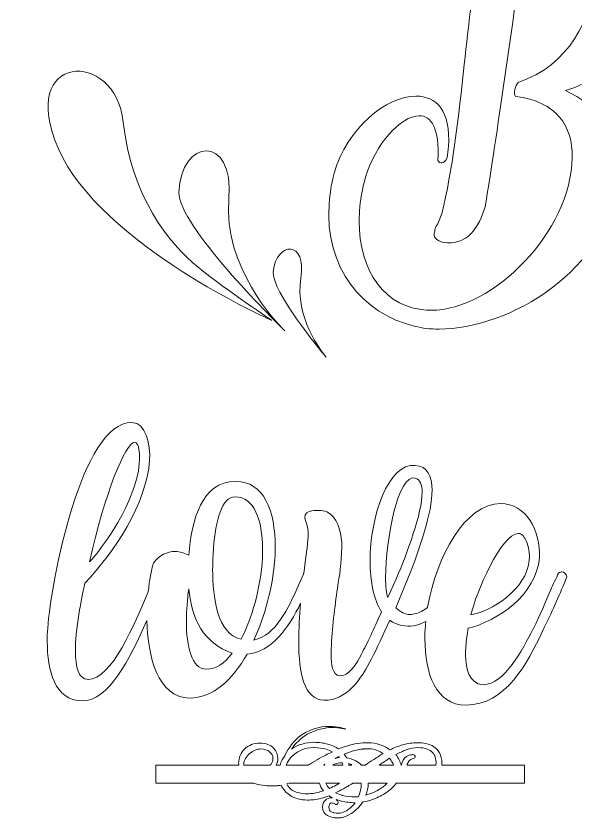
# Model space of a CAD drawing. Header units: inches. Extents: x 0.6 to 14.4, y -18.1 to 0.
# Drawn here: x 0.63 to 4.72, y -17.42 to -11.56 of the extents above; entities that cross this region are included whole.
import ezdxf

# ---------------------------------------------------------------- set-up
doc = ezdxf.new("R2010")
doc.units = ezdxf.units.IN
doc.header["$MEASUREMENT"] = 0
doc.layers.add('Layer 1', color=7, linetype='Continuous')

# ---------------------------------------------------------------- blocks, each defined once
blk = doc.blocks.new('block 9')
at = {"layer": 'Layer 1', "lineweight": 0}
for points, knots in [([(3.7417, -17.033), (3.7417, -17.033), (4.3475, -17.033), (4.3475, -17.033), (4.3475, -17.033), (4.3475, -17.1655), (4.3475, -17.1655), (4.3475, -17.1655), (3.4088, -17.1655), (3.4088, -17.1655), (3.3919, -17.1877), (3.3724, -17.2072), (3.349, -17.2246), (3.319, -17.2462), (3.2875, -17.2637), (3.2554, -17.2767), (3.2304, -17.2876), (3.2041, -17.2959), (3.1751, -17.3017), (3.1739, -17.302), (3.1721, -17.3022), (3.1702, -17.3025), (3.1695, -17.3025), (3.1688, -17.3026), (3.1682, -17.3028), (3.1682, -17.3028), (3.1622, -17.3038), (3.1622, -17.3038), (3.1402, -17.3389), (3.1123, -17.3669), (3.0794, -17.387), (3.0568, -17.4009), (3.0352, -17.4105), (3.0155, -17.4154), (3.0049, -17.4182), (2.9947, -17.4196), (2.9845, -17.4196), (2.9705, -17.4196), (2.9593, -17.4188), (2.9493, -17.4168), (2.9342, -17.4143), (2.9199, -17.4097), (2.9061, -17.4028), (2.8821, -17.3888), (2.8699, -17.3677), (2.8699, -17.3413), (2.8699, -17.3191), (2.8768, -17.3019), (2.8902, -17.2901), (2.9017, -17.2787), (2.9178, -17.2725), (2.9375, -17.2725), (2.9391, -17.2725), (2.9408, -17.2726), (2.9424, -17.2728), (2.9331, -17.2681), (2.9246, -17.2629), (2.9171, -17.2579), (2.8797, -17.2722), (2.8422, -17.2817), (2.8055, -17.2859), (2.7912, -17.2877), (2.7763, -17.2886), (2.7587, -17.2886), (2.7096, -17.2886), (2.6673, -17.2771), (2.6328, -17.2543), (2.6027, -17.2344), (2.5804, -17.2096), (2.5664, -17.1806), (2.5575, -17.1819), (2.5486, -17.1831), (2.5392, -17.1836), (2.5265, -17.1848), (2.514, -17.1854), (2.5015, -17.1854), (2.4478, -17.1854), (2.4036, -17.1788), (2.3675, -17.1655), (2.3675, -17.1655), (1.6509, -17.1655), (1.6509, -17.1655), (1.6509, -17.1655), (1.6509, -17.033), (1.6509, -17.033), (1.6509, -17.033), (2.2566, -17.033), (2.2566, -17.033), (2.2562, -17.0287), (2.2559, -17.0244), (2.2559, -17.0199), (2.2559, -16.9781), (2.2709, -16.9426), (2.3005, -16.9144), (2.3303, -16.8868), (2.3671, -16.8729), (2.4099, -16.8729), (2.456, -16.8729), (2.4891, -16.8846), (2.5112, -16.9089), (2.5316, -16.9314), (2.5424, -16.9579), (2.5424, -16.9856), (2.5424, -17.0019), (2.5381, -17.0178), (2.53, -17.033), (2.53, -17.033), (2.5591, -17.033), (2.5591, -17.033), (2.563, -17.0196), (2.5676, -17.0068), (2.5738, -16.9952), (2.5797, -16.9843), (2.5864, -16.9743), (2.5936, -16.9646), (2.6199, -16.9052), (2.6607, -16.8524), (2.7142, -16.815), (2.8792, -16.6994), (3.0501, -16.7731), (3.0385, -16.77), (2.9315, -16.7423), (2.812, -16.7636), (2.7236, -16.831), (2.6922, -16.8549), (2.6651, -16.8837), (2.6431, -16.9159), (2.6657, -16.8996), (2.6908, -16.8873), (2.7196, -16.8791), (2.7502, -16.8706), (2.7777, -16.8665), (2.8038, -16.8665), (2.8038, -16.8665), (2.8076, -16.8665), (2.8076, -16.8665), (2.8437, -16.8665), (2.8765, -16.8708), (2.9078, -16.8798), (2.9226, -16.8842), (2.9417, -16.8904), (2.9589, -16.8993), (2.9687, -16.9043), (2.9778, -16.9095), (2.9864, -16.9151), (2.9876, -16.9146), (2.9888, -16.9141), (2.99, -16.9137), (2.9956, -16.9115), (3.0013, -16.9093), (3.0073, -16.9073), (3.0345, -16.8971), (3.0606, -16.889), (3.0868, -16.8828), (3.1116, -16.8769), (3.1374, -16.8729), (3.1635, -16.871), (3.1663, -16.8709), (3.1679, -16.8709), (3.1687, -16.8707), (3.1696, -16.8705), (3.1705, -16.8704), (3.1714, -16.8703), (3.182, -16.8697), (3.1932, -16.8697), (3.2041, -16.8697), (3.2328, -16.8697), (3.2616, -16.8747), (3.2897, -16.8845), (3.3159, -16.8928), (3.3405, -16.9052), (3.3629, -16.9213), (3.3955, -16.9055), (3.4264, -16.8936), (3.4571, -16.8849), (3.4903, -16.8748), (3.5275, -16.8697), (3.5674, -16.8697), (3.5861, -16.8697), (3.6057, -16.8717), (3.6257, -16.8757), (3.6478, -16.8801), (3.6664, -16.8875), (3.6825, -16.8982), (3.699, -16.9085), (3.7134, -16.9239), (3.7252, -16.9437), (3.7252, -16.9438), (3.7252, -16.9439), (3.7253, -16.9439), (3.7369, -16.9641), (3.7425, -16.9885), (3.7425, -17.0187), (3.7425, -17.0235), (3.7422, -17.0283), (3.7417, -17.033)], [0, 0, 0, 0, 1, 1, 1, 2, 2, 2, 3, 3, 3, 4, 4, 4, 5, 5, 5, 6, 6, 6, 7, 7, 7, 8, 8, 8, 9, 9, 9, 10, 10, 10, 11, 11, 11, 12, 12, 12, 13, 13, 13, 14, 14, 14, 15, 15, 15, 16, 16, 16, 17, 17, 17, 18, 18, 18, 19, 19, 19, 20, 20, 20, 21, 21, 21, 22, 22, 22, 23, 23, 23, 24, 24, 24, 25, 25, 25, 26, 26, 26, 27, 27, 27, 28, 28, 28, 29, 29, 29, 30, 30, 30, 31, 31, 31, 32, 32, 32, 33, 33, 33, 34, 34, 34, 35, 35, 35, 36, 36, 36, 37, 37, 37, 38, 38, 38, 39, 39, 39, 40, 40, 40, 41, 41, 41, 42, 42, 42, 43, 43, 43, 44, 44, 44, 45, 45, 45, 46, 46, 46, 47, 47, 47, 48, 48, 48, 49, 49, 49, 50, 50, 50, 51, 51, 51, 52, 52, 52, 53, 53, 53, 54, 54, 54, 55, 55, 55, 56, 56, 56, 57, 57, 57, 58, 58, 58, 59, 59, 59, 60, 60, 60, 61, 61, 61, 62, 62, 62, 63, 63, 63, 64, 64, 64, 65, 65, 65, 65]), ([(2.5066, -16.9843), (2.5066, -16.9663), (2.4989, -16.9512), (2.4824, -16.9369), (2.4652, -16.9224), (2.4435, -16.915), (2.4182, -16.915), (2.4069, -16.915), (2.3936, -16.918), (2.3777, -16.9242), (2.3637, -16.9296), (2.3501, -16.9375), (2.3362, -16.9482), (2.3245, -16.9577), (2.3141, -16.9699), (2.3054, -16.9843), (2.2975, -16.9984), (2.2935, -17.0126), (2.2935, -17.027), (2.2935, -17.029), (2.2938, -17.031), (2.2939, -17.033), (2.2939, -17.033), (2.4883, -17.033), (2.4883, -17.033), (2.4902, -17.031), (2.4922, -17.0289), (2.4937, -17.0265), (2.5022, -17.0132), (2.5066, -16.999), (2.5066, -16.9843)], [0, 0, 0, 0, 1, 1, 1, 2, 2, 2, 3, 3, 3, 4, 4, 4, 5, 5, 5, 6, 6, 6, 7, 7, 7, 8, 8, 8, 9, 9, 9, 10, 10, 10, 10]), ([(2.6046, -17.033), (2.6046, -17.033), (2.7641, -17.033), (2.7641, -17.033), (2.7647, -17.0327), (2.7652, -17.0324), (2.7658, -17.0321), (2.7711, -17.0291), (2.776, -17.0262), (2.781, -17.0232), (2.7862, -17.0201), (2.7914, -17.017), (2.7966, -17.0141), (2.8181, -17.0015), (2.8404, -16.9887), (2.8627, -16.976), (2.8916, -16.9602), (2.9174, -16.9471), (2.9415, -16.936), (2.9278, -16.9284), (2.9121, -16.9219), (2.8957, -16.9169), (2.869, -16.9092), (2.8408, -16.9054), (2.8095, -16.9054), (2.8095, -16.9054), (2.8038, -16.9054), (2.8038, -16.9054), (2.7714, -16.9061), (2.7432, -16.9116), (2.7179, -16.9222), (2.6907, -16.9334), (2.6681, -16.948), (2.6486, -16.9669), (2.6298, -16.9851), (2.6155, -17.0059), (2.6062, -17.0287), (2.6056, -17.0302), (2.6052, -17.0316), (2.6046, -17.033)], [0, 0, 0, 0, 1, 1, 1, 2, 2, 2, 3, 3, 3, 4, 4, 4, 5, 5, 5, 6, 6, 6, 7, 7, 7, 8, 8, 8, 9, 9, 9, 10, 10, 10, 11, 11, 11, 12, 12, 12, 13, 13, 13, 13]), ([(3.1841, -17.033), (3.2039, -17.019), (3.2236, -17.0053), (3.2438, -16.9923), (3.2684, -16.9763), (3.2916, -16.9619), (3.3143, -16.9486), (3.3006, -16.9397), (3.2864, -16.9324), (3.2719, -16.9267), (3.2506, -16.9181), (3.2296, -16.9138), (3.2092, -16.9138), (3.1966, -16.9138), (3.1844, -16.9144), (3.1731, -16.915), (3.1716, -16.915), (3.1709, -16.9152), (3.1702, -16.9152), (3.1684, -16.9155), (3.1665, -16.9157), (3.1646, -16.9157), (3.1448, -16.9175), (3.1243, -16.9211), (3.105, -16.9266), (3.0796, -16.9329), (3.0535, -16.9418), (3.0271, -16.953), (3.0348, -16.9626), (3.0406, -16.971), (3.0451, -16.9791), (3.0693, -16.983), (3.0918, -16.9907), (3.1137, -17.0025), (3.1288, -17.0103), (3.1426, -17.0206), (3.155, -17.033), (3.155, -17.033), (3.1841, -17.033), (3.1841, -17.033)], [0, 0, 0, 0, 1, 1, 1, 2, 2, 2, 3, 3, 3, 4, 4, 4, 5, 5, 5, 6, 6, 6, 7, 7, 7, 8, 8, 8, 9, 9, 9, 10, 10, 10, 11, 11, 11, 12, 12, 12, 13, 13, 13, 13]), ([(3.7004, -17.0187), (3.7004, -17.0049), (3.6984, -16.9905), (3.6944, -16.9746), (3.6909, -16.9626), (3.6842, -16.9512), (3.6738, -16.9404), (3.6637, -16.9297), (3.6509, -16.9215), (3.6348, -16.9154), (3.6167, -16.9087), (3.5947, -16.9054), (3.5674, -16.9054), (3.5398, -16.9054), (3.5111, -16.9109), (3.4822, -16.9217), (3.457, -16.931), (3.4311, -16.9427), (3.405, -16.9567), (3.4151, -16.9681), (3.4237, -16.9807), (3.431, -16.9947), (3.4371, -17.007), (3.4414, -17.0198), (3.4439, -17.033), (3.4439, -17.033), (3.4468, -17.033), (3.4468, -17.033), (3.4512, -17.0084), (3.4647, -16.9846), (3.4833, -16.9706), (3.4968, -16.9604), (3.51, -16.9589), (3.5217, -16.9576), (3.5246, -16.9573), (3.5276, -16.9569), (3.5308, -16.9564), (3.5316, -16.9563), (3.5323, -16.9563), (3.5331, -16.9563), (3.5402, -16.9563), (3.5465, -16.9614), (3.5476, -16.9687), (3.5489, -16.9767), (3.5434, -16.9842), (3.5354, -16.9855), (3.522, -16.9876), (3.5107, -16.9941), (3.5009, -17.0054), (3.4942, -17.0128), (3.4901, -17.022), (3.4879, -17.033), (3.4879, -17.033), (3.6981, -17.033), (3.6981, -17.033), (3.6995, -17.028), (3.7004, -17.0231), (3.7004, -17.0187)], [0, 0, 0, 0, 1, 1, 1, 2, 2, 2, 3, 3, 3, 4, 4, 4, 5, 5, 5, 6, 6, 6, 7, 7, 7, 8, 8, 8, 9, 9, 9, 10, 10, 10, 11, 11, 11, 12, 12, 12, 13, 13, 13, 14, 14, 14, 15, 15, 15, 16, 16, 16, 17, 17, 17, 18, 18, 18, 19, 19, 19, 19]), ([(2.9626, -16.9839), (2.9728, -16.9809), (2.9831, -16.9787), (2.9936, -16.9774), (2.9918, -16.9751), (2.99, -16.973), (2.9882, -16.971), (2.9796, -16.9752), (2.9709, -16.9794), (2.9626, -16.9839)], [0, 0, 0, 0, 1, 1, 1, 2, 2, 2, 3, 3, 3, 3]), ([(3.3881, -17.033), (3.3865, -17.0277), (3.3845, -17.0223), (3.3818, -17.017), (3.3818, -17.017), (3.3818, -17.017), (3.3818, -17.017), (3.376, -17.0054), (3.3684, -16.9942), (3.3589, -16.9835), (3.336, -16.9982), (3.3109, -17.0149), (3.2846, -17.033), (3.2846, -17.033), (3.3881, -17.033), (3.3881, -17.033)], [0, 0, 0, 0, 1, 1, 1, 2, 2, 2, 3, 3, 3, 4, 4, 4, 5, 5, 5, 5]), ([(2.8868, -17.0272), (2.8837, -17.0292), (2.8806, -17.0311), (2.8774, -17.033), (2.8774, -17.033), (2.8816, -17.033), (2.8816, -17.033), (2.8834, -17.0312), (2.885, -17.029), (2.8868, -17.0272)], [0, 0, 0, 0, 1, 1, 1, 2, 2, 2, 3, 3, 3, 3]), ([(2.9445, -17.033), (2.9445, -17.033), (3.0177, -17.033), (3.0177, -17.033), (3.0169, -17.0271), (3.0157, -17.0213), (3.0139, -17.0155), (3.0132, -17.0156), (3.0126, -17.0156), (3.0119, -17.0156), (2.9909, -17.0161), (2.9732, -17.0197), (2.9581, -17.0264), (2.9533, -17.0282), (2.9488, -17.0305), (2.9445, -17.033)], [0, 0, 0, 0, 1, 1, 1, 2, 2, 2, 3, 3, 3, 4, 4, 4, 5, 5, 5, 5]), ([(3.0624, -17.033), (3.0624, -17.033), (3.0843, -17.033), (3.0843, -17.033), (3.0764, -17.0283), (3.0686, -17.0242), (3.0605, -17.0215), (3.0613, -17.0253), (3.0619, -17.0292), (3.0624, -17.033)], [0, 0, 0, 0, 1, 1, 1, 2, 2, 2, 3, 3, 3, 3]), ([(2.8761, -17.2211), (2.8613, -17.2045), (2.8515, -17.1859), (2.8465, -17.1655), (2.8465, -17.1655), (2.6245, -17.1655), (2.6245, -17.1655), (2.6188, -17.1673), (2.6131, -17.1692), (2.6074, -17.1709), (2.6186, -17.1921), (2.6345, -17.2083), (2.6558, -17.2203), (2.6818, -17.2353), (2.7137, -17.2426), (2.7535, -17.2426), (2.7737, -17.2426), (2.788, -17.2417), (2.8016, -17.2396), (2.8017, -17.2396), (2.8017, -17.2396), (2.8018, -17.2396), (2.8254, -17.2363), (2.8498, -17.2302), (2.8761, -17.2211)], [0, 0, 0, 0, 1, 1, 1, 2, 2, 2, 3, 3, 3, 4, 4, 4, 5, 5, 5, 6, 6, 6, 7, 7, 7, 8, 8, 8, 8]), ([(2.9433, -17.1931), (2.9433, -17.1931), (2.9455, -17.1919), (2.9455, -17.1919), (2.9602, -17.1844), (2.9772, -17.1754), (2.9941, -17.1655), (2.9941, -17.1655), (2.8939, -17.1655), (2.8939, -17.1655), (2.8993, -17.179), (2.9081, -17.192), (2.9205, -17.2042), (2.9281, -17.2007), (2.9357, -17.1969), (2.9433, -17.1931)], [0, 0, 0, 0, 1, 1, 1, 2, 2, 2, 3, 3, 3, 4, 4, 4, 5, 5, 5, 5]), ([(3.1531, -17.1657), (3.1531, -17.1656), (3.1531, -17.1655), (3.1531, -17.1655), (3.1531, -17.1655), (3.0904, -17.1655), (3.0904, -17.1655), (3.0782, -17.1733), (3.066, -17.1811), (3.0539, -17.1884), (3.0433, -17.1949), (3.0326, -17.2008), (3.022, -17.2068), (3.022, -17.2068), (3.0191, -17.2084), (3.0191, -17.2084), (3.0029, -17.2173), (2.9853, -17.2263), (2.9654, -17.236), (2.9812, -17.2436), (2.997, -17.2494), (3.0137, -17.2538), (3.0137, -17.2538), (3.0137, -17.2539), (3.0137, -17.2539), (3.0146, -17.2541), (3.0155, -17.2544), (3.0164, -17.2548), (3.0446, -17.262), (3.0754, -17.2656), (3.1088, -17.2655), (3.1135, -17.2655), (3.1182, -17.2655), (3.1229, -17.265), (3.1264, -17.2646), (3.1293, -17.2643), (3.1318, -17.2639), (3.1407, -17.245), (3.1469, -17.2252), (3.1501, -17.2047), (3.1522, -17.1937), (3.1531, -17.1817), (3.1531, -17.1657)], [0, 0, 0, 0, 1, 1, 1, 2, 2, 2, 3, 3, 3, 4, 4, 4, 5, 5, 5, 6, 6, 6, 7, 7, 7, 8, 8, 8, 9, 9, 9, 10, 10, 10, 11, 11, 11, 12, 12, 12, 13, 13, 13, 14, 14, 14, 14]), ([(3.3424, -17.1655), (3.3424, -17.1655), (3.2038, -17.1655), (3.2038, -17.1655), (3.203, -17.1965), (3.1976, -17.2259), (3.1874, -17.2528), (3.2051, -17.2476), (3.2233, -17.2409), (3.2427, -17.2324), (3.2697, -17.2206), (3.2952, -17.2054), (3.3184, -17.1871), (3.3271, -17.1803), (3.335, -17.173), (3.3424, -17.1655)], [0, 0, 0, 0, 1, 1, 1, 2, 2, 2, 3, 3, 3, 4, 4, 4, 5, 5, 5, 5]), ([(3.1074, -17.3083), (3.0734, -17.3082), (3.0401, -17.3042), (3.0084, -17.2964), (3.0084, -17.2964), (3.0012, -17.2945), (3.0012, -17.2945), (2.9908, -17.292), (2.98, -17.2887), (2.9691, -17.2845), (2.9743, -17.2888), (2.9787, -17.294), (2.9818, -17.2999), (2.9851, -17.3062), (2.9834, -17.3141), (2.9777, -17.3184), (2.972, -17.3228), (2.964, -17.3224), (2.9587, -17.3175), (2.9537, -17.3128), (2.9461, -17.3099), (2.9387, -17.3099), (2.9378, -17.3099), (2.9369, -17.31), (2.936, -17.3101), (2.9317, -17.3105), (2.9259, -17.3121), (2.9221, -17.3174), (2.9182, -17.3239), (2.9159, -17.3323), (2.9159, -17.3413), (2.9159, -17.3582), (2.9219, -17.3683), (2.9352, -17.3743), (2.9423, -17.3773), (2.9492, -17.3801), (2.9556, -17.3817), (2.9748, -17.3865), (2.991, -17.3861), (3.0083, -17.3817), (3.0244, -17.3776), (3.0405, -17.3698), (3.0562, -17.3586), (3.0761, -17.3448), (3.0931, -17.3282), (3.1074, -17.3083)], [0, 0, 0, 0, 1, 1, 1, 2, 2, 2, 3, 3, 3, 4, 4, 4, 5, 5, 5, 6, 6, 6, 7, 7, 7, 8, 8, 8, 9, 9, 9, 10, 10, 10, 11, 11, 11, 12, 12, 12, 13, 13, 13, 14, 14, 14, 15, 15, 15, 15])]:
    blk.add_open_spline(points, degree=3, knots=knots, dxfattribs=at)
blk = doc.blocks.new('block 10')
at = {"layer": 'Layer 1', "lineweight": 0}
for points, knots in [([(4.6576, -15.6546), (4.6576, -15.6546), (4.6418, -15.695), (4.6418, -15.695), (4.6041, -15.785), (4.5458, -15.919), (4.4798, -16.053), (4.368, -16.2899), (4.2106, -16.5946), (3.9179, -16.5946), (3.6992, -16.5946), (3.6189, -16.3633), (3.6189, -16.11), (3.6189, -16.0787), (3.6189, -16.0475), (3.6221, -16.0145), (3.6221, -16.0145), (3.6221, -16.0163), (3.6221, -16.0163), (3.6229, -16.0049), (3.624, -15.9934), (3.6251, -15.9819), (3.5964, -15.9971), (3.5665, -16.0085), (3.5355, -16.0145), (3.4805, -16.0236), (3.4159, -16.0108), (3.3609, -15.9741), (3.3152, -16.0806), (3.2664, -16.1797), (3.2287, -16.255), (3.1547, -16.4), (3.0461, -16.5653), (2.8793, -16.5579), (2.7361, -16.5542), (2.6952, -16.3615), (2.6952, -16.1265), (2.6952, -16.0374), (2.7009, -15.9422), (2.7091, -15.8495), (2.6241, -16.0251), (2.4944, -16.21), (2.3175, -16.222), (2.2105, -16.4111), (2.0657, -16.5432), (1.8973, -16.5432), (1.6657, -16.5432), (1.589, -16.2334), (1.5844, -15.9754), (1.4605, -16.264), (1.3016, -16.5634), (1.1136, -16.5634), (0.9091, -16.5634), (0.8556, -16.3394), (0.8556, -16.1301), (0.8556, -16.0971), (0.8556, -16.0622), (0.8587, -16.031), (0.8587, -16.031), (0.8587, -16.0328), (0.8587, -16.0328), (0.8839, -15.684), (1.1058, -14.5273), (1.474, -14.5273), (1.5795, -14.5273), (1.6109, -14.6981), (1.6047, -14.8027), (1.5795, -15.1295), (1.3481, -15.471), (1.131, -15.7024), (1.1294, -15.7024), (1.0806, -15.919), (1.0649, -16.1118), (1.0617, -16.143), (1.0617, -16.1705), (1.0617, -16.1981), (1.0617, -16.3156), (1.0853, -16.4074), (1.1546, -16.4074), (1.3261, -16.4074), (1.4992, -15.9943), (1.5936, -15.7666), (1.5938, -15.7661), (1.594, -15.7656), (1.5943, -15.765), (1.6027, -15.6826), (1.6151, -15.6096), (1.6329, -15.5555), (1.6739, -15.4967), (1.7337, -15.471), (1.7919, -15.471), (1.8249, -15.471), (1.8627, -15.482), (1.891, -15.4986), (1.9131, -15.2397), (1.9839, -14.9588), (2.2341, -14.9588), (2.4387, -14.9588), (2.5237, -15.1699), (2.5237, -15.4398), (2.5237, -15.4765), (2.5221, -15.5114), (2.519, -15.5445), (2.519, -15.5445), (2.519, -15.5426), (2.519, -15.5426), (2.5032, -15.7317), (2.4481, -15.9429), (2.3679, -16.1191), (2.53, -16.0806), (2.6165, -15.8933), (2.6968, -15.7115), (2.6968, -15.7115), (2.7314, -15.6381), (2.7314, -15.6381), (2.7314, -15.6381), (2.7315, -15.6381), (2.7315, -15.6381), (2.7352, -15.6073), (2.7389, -15.5777), (2.7424, -15.55), (2.7566, -15.4453), (2.766, -15.3645), (2.7644, -15.3278), (2.7628, -15.2948), (2.7534, -15.2691), (2.7471, -15.2507), (2.744, -15.2415), (2.7408, -15.236), (2.7408, -15.225), (2.7377, -15.192), (2.7628, -15.1791), (2.7912, -15.1736), (2.8321, -15.1663), (2.8872, -15.1736), (2.9061, -15.1828), (2.9722, -15.2213), (3.0052, -15.3113), (3.0099, -15.4049), (3.0131, -15.5023), (2.9989, -15.6271), (2.9847, -15.6987), (2.969, -15.8052), (2.9438, -15.9851), (2.936, -16.1246), (2.936, -16.1301), (2.9344, -16.1375), (2.9344, -16.143), (2.9344, -16.165), (2.9328, -16.1944), (2.9328, -16.2238), (2.9328, -16.2954), (2.9407, -16.3743), (2.9942, -16.3798), (3.0603, -16.3872), (3.1201, -16.2899), (3.1547, -16.222), (3.1956, -16.143), (3.2444, -16.042), (3.3011, -15.9117), (3.2444, -15.8254), (3.2177, -15.6858), (3.2177, -15.5408), (3.2177, -15.2103), (3.3498, -14.8248), (3.5481, -14.8413), (3.6378, -14.8486), (3.6709, -14.9184), (3.6709, -15.023), (3.6709, -15.1883), (3.5843, -15.4398), (3.4946, -15.6693), (3.4946, -15.6693), (3.4065, -15.8823), (3.4065, -15.8823), (3.438, -15.9135), (3.4757, -15.9319), (3.5104, -15.9319), (3.523, -15.9319), (3.5387, -15.9282), (3.5544, -15.9245), (3.5834, -15.9159), (3.6118, -15.9009), (3.6388, -15.8814), (3.7026, -15.5073), (3.9133, -15.1204), (4.1729, -15.1204), (4.357, -15.1204), (4.4672, -15.3223), (4.4577, -15.5169), (4.431, -15.7923), (4.1477, -15.9796), (3.9352, -16.0328), (3.9274, -16.0732), (3.9227, -16.1191), (3.9179, -16.1669), (3.9164, -16.1852), (3.9164, -16.2091), (3.9164, -16.2274), (3.9164, -16.3339), (3.9415, -16.4368), (4.0438, -16.4459), (4.2043, -16.4404), (4.3303, -16.1926), (4.4105, -16.0365), (4.4105, -16.0365), (4.4105, -16.0383), (4.4105, -16.0383), (4.4609, -15.9374), (4.5049, -15.8327), (4.5396, -15.7519), (4.5553, -15.7152), (4.5805, -15.6638), (4.5962, -15.6289), (4.6072, -15.6234), (4.6167, -15.6197), (4.6198, -15.6197), (4.6387, -15.6197), (4.6497, -15.6344), (4.6576, -15.6546)], [0, 0, 0, 0, 1, 1, 1, 2, 2, 2, 3, 3, 3, 4, 4, 4, 5, 5, 5, 6, 6, 6, 7, 7, 7, 8, 8, 8, 9, 9, 9, 10, 10, 10, 11, 11, 11, 12, 12, 12, 13, 13, 13, 14, 14, 14, 15, 15, 15, 16, 16, 16, 17, 17, 17, 18, 18, 18, 19, 19, 19, 20, 20, 20, 21, 21, 21, 22, 22, 22, 23, 23, 23, 24, 24, 24, 25, 25, 25, 26, 26, 26, 27, 27, 27, 28, 28, 28, 29, 29, 29, 30, 30, 30, 31, 31, 31, 32, 32, 32, 33, 33, 33, 34, 34, 34, 35, 35, 35, 36, 36, 36, 37, 37, 37, 38, 38, 38, 39, 39, 39, 40, 40, 40, 41, 41, 41, 42, 42, 42, 43, 43, 43, 44, 44, 44, 45, 45, 45, 46, 46, 46, 47, 47, 47, 48, 48, 48, 49, 49, 49, 50, 50, 50, 51, 51, 51, 52, 52, 52, 53, 53, 53, 54, 54, 54, 55, 55, 55, 56, 56, 56, 57, 57, 57, 58, 58, 58, 59, 59, 59, 60, 60, 60, 61, 61, 61, 62, 62, 62, 63, 63, 63, 64, 64, 64, 65, 65, 65, 66, 66, 66, 67, 67, 67, 68, 68, 68, 69, 69, 69, 70, 70, 70, 71, 71, 71, 72, 72, 72, 73, 73, 73, 73]), ([(1.1656, -15.5463), (1.2521, -15.4563), (1.5071, -15.1075), (1.5291, -14.8285), (1.5354, -14.766), (1.5275, -14.6724), (1.4961, -14.6724), (1.4284, -14.6724), (1.2742, -15.0487), (1.1656, -15.5463)], [0, 0, 0, 0, 1, 1, 1, 2, 2, 2, 3, 3, 3, 3]), ([(3.4112, -15.6656), (3.4883, -15.4839), (3.5985, -15.1883), (3.5985, -15.0396), (3.5985, -14.9808), (3.5843, -14.9441), (3.5481, -14.9349), (3.4222, -14.8964), (3.331, -15.3866), (3.331, -15.662), (3.331, -15.7281), (3.3357, -15.7776), (3.3467, -15.807), (3.3467, -15.807), (3.4112, -15.6656), (3.4112, -15.6656)], [0, 0, 0, 0, 1, 1, 1, 2, 2, 2, 3, 3, 3, 4, 4, 4, 5, 5, 5, 5]), ([(2.4277, -15.5482), (2.4308, -15.5151), (2.4308, -15.4839), (2.4308, -15.4527), (2.4308, -15.2415), (2.3695, -15.0708), (2.2294, -15.0708), (2.1318, -15.0708), (2.0878, -15.247), (2.072, -15.4435), (2.0689, -15.4875), (2.0657, -15.5426), (2.0657, -15.6014), (2.0657, -15.8088), (2.0988, -16.0732), (2.2735, -16.1118), (2.3553, -15.9575), (2.4135, -15.7409), (2.4277, -15.5482)], [0, 0, 0, 0, 1, 1, 1, 2, 2, 2, 3, 3, 3, 4, 4, 4, 5, 5, 5, 6, 6, 6, 6]), ([(3.9557, -15.9337), (4.0973, -15.9117), (4.3664, -15.7519), (4.3822, -15.5316), (4.3869, -15.4857), (4.379, -15.4398), (4.3586, -15.3921), (4.3428, -15.3554), (4.3224, -15.3388), (4.3019, -15.3388), (4.1792, -15.3388), (3.9903, -15.7758), (3.9557, -15.9337)], [0, 0, 0, 0, 1, 1, 1, 2, 2, 2, 3, 3, 3, 4, 4, 4, 4]), ([(2.2089, -16.2146), (1.9996, -16.1412), (1.9131, -15.9686), (1.891, -15.7446), (1.8847, -15.7832), (1.8816, -15.8272), (1.8784, -15.8676), (1.8753, -15.9062), (1.8737, -15.9447), (1.8737, -15.9814), (1.8737, -16.1632), (1.9099, -16.3321), (2.0201, -16.3321), (2.0909, -16.3321), (2.1507, -16.2917), (2.2089, -16.2146)], [0, 0, 0, 0, 1, 1, 1, 2, 2, 2, 3, 3, 3, 4, 4, 4, 5, 5, 5, 5])]:
    blk.add_open_spline(points, degree=3, knots=knots, dxfattribs=at)

msp = doc.modelspace()

# ---------------------------------------------------------------- linework, layer by layer
at = {"layer": 'Layer 1', "lineweight": 0}
for points, knots in [([(4.6472, -12.1011), (5.0186, -11.9946), (5.22, -11.6219), (5.2468, -11.2437), (5.2483, -11.2253), (5.2499, -11.1978), (5.2499, -11.1812), (5.2562, -10.6892), (4.9714, -10.4964), (4.6362, -10.4891), (4.4095, -10.4817), (4.1373, -10.5625), (3.9343, -10.6635), (3.821, -10.7222), (3.5881, -10.8691), (3.4826, -11.0399), (3.448, -11.0931), (3.4323, -11.1427), (3.4291, -11.1849), (3.4197, -11.3097), (3.522, -11.3795), (3.6542, -11.3648), (3.7706, -11.3483), (3.9012, -11.2804), (4.0051, -11.2106), (3.9658, -11.3446), (3.9406, -11.6072), (3.906, -11.9101), (3.8666, -12.2792), (3.8178, -12.7051), (3.7439, -12.9933), (3.7439, -12.9933), (3.7454, -12.9915), (3.7454, -12.9915), (3.7297, -13.0356), (3.7155, -13.0741), (3.7014, -13.0925), (3.6935, -13.1053), (3.6904, -13.1163), (3.6904, -13.1292), (3.6715, -13.1732), (3.7077, -13.1935), (3.747, -13.21), (3.9358, -13.2394), (4.013, -13.098), (4.0586, -12.9511), (4.1074, -12.6775), (4.2569, -11.6476), (4.3246, -11.1445), (4.3293, -11.0142), (4.312, -10.9187), (4.2191, -10.9187), (4.1908, -10.9187), (4.1483, -10.9297), (4.1058, -10.9499), (4.0696, -10.9664), (4.002, -11.0123), (3.9343, -11.0582), (3.8399, -11.1225), (3.7218, -11.1978), (3.6431, -11.2253), (3.577, -11.2437), (3.544, -11.2216), (3.5471, -11.1794), (3.5487, -11.1482), (3.5692, -11.1078), (3.6022, -11.0637), (3.6636, -10.9848), (3.7958, -10.8838), (3.9752, -10.7994), (4.1121, -10.7424), (4.2742, -10.6966), (4.4111, -10.6966), (4.4741, -10.6966), (4.5354, -10.7057), (4.5889, -10.7241), (4.7542, -10.7773), (4.8706, -10.9169), (4.8675, -11.1923), (4.8675, -11.2106), (4.8659, -11.2326), (4.8643, -11.2547), (4.8407, -11.5815), (4.6708, -11.9156), (4.301, -12.0423), (4.2773, -12.0607), (4.2663, -12.1249), (4.2821, -12.1433), (4.5842, -12.1818), (4.7007, -12.3599), (4.696, -12.5894), (4.6881, -13.131), (4.1184, -13.7075), (3.6636, -13.7075), (3.6416, -13.7075), (3.618, -13.7075), (3.5928, -13.702), (3.2812, -13.6598), (3.1159, -13.3624), (3.1396, -12.9805), (3.1443, -12.9052), (3.1616, -12.8171), (3.1836, -12.7345), (3.256, -12.494), (3.4433, -12.2846), (3.577, -12.2846), (3.6636, -12.2846), (3.7281, -12.3764), (3.714, -12.6133), (3.7281, -12.6353), (3.7533, -12.6408), (3.7816, -12.5931), (3.7863, -12.5655), (3.7895, -12.5343), (3.7911, -12.5105), (3.81, -12.2461), (3.6998, -12.1414), (3.5534, -12.1414), (3.3394, -12.1414), (3.0467, -12.3764), (2.9554, -12.7051), (2.935, -12.7804), (2.9239, -12.852), (2.9177, -12.9254), (2.8846, -13.3972), (3.1584, -13.7314), (3.5471, -13.825), (3.6007, -13.8379), (3.6589, -13.8452), (3.7218, -13.8452), (4.2301, -13.8452), (4.9745, -13.4138), (5.0217, -12.7492), (5.0249, -12.6996), (5.0249, -12.6445), (5.0201, -12.5968), (4.9997, -12.3948), (4.8801, -12.2075), (4.6472, -12.1011)], [0, 0, 0, 0, 1, 1, 1, 2, 2, 2, 3, 3, 3, 4, 4, 4, 5, 5, 5, 6, 6, 6, 7, 7, 7, 8, 8, 8, 9, 9, 9, 10, 10, 10, 11, 11, 11, 12, 12, 12, 13, 13, 13, 14, 14, 14, 15, 15, 15, 16, 16, 16, 17, 17, 17, 18, 18, 18, 19, 19, 19, 20, 20, 20, 21, 21, 21, 22, 22, 22, 23, 23, 23, 24, 24, 24, 25, 25, 25, 26, 26, 26, 27, 27, 27, 28, 28, 28, 29, 29, 29, 30, 30, 30, 31, 31, 31, 32, 32, 32, 33, 33, 33, 34, 34, 34, 35, 35, 35, 36, 36, 36, 37, 37, 37, 38, 38, 38, 39, 39, 39, 40, 40, 40, 41, 41, 41, 42, 42, 42, 43, 43, 43, 44, 44, 44, 45, 45, 45, 46, 46, 46, 46]), ([(1.4117, -12.331), (1.3555, -11.7923), (0.6271, -11.8241), (0.9379, -12.5274), (1.2486, -13.2308), (2.4989, -13.7813), (2.4989, -13.7813), (2.4989, -13.7813), (2.1769, -13.5681), (1.9599, -13.3926), (1.7428, -13.2172), (1.4678, -12.8697), (1.4117, -12.331)], [0, 0, 0, 0, 1, 1, 1, 2, 2, 2, 3, 3, 3, 4, 4, 4, 4]), ([(2.5879, -13.8517), (2.5308, -13.7951), (2.1416, -13.3892), (2.1844, -12.8951), (2.2264, -12.4094), (1.8274, -12.4553), (1.8193, -12.8444), (1.8143, -13.0859), (2.5101, -13.7754), (2.5879, -13.8517)], [0, 0, 0, 0, 1, 1, 1, 2, 2, 2, 3, 3, 3, 3]), ([(2.7112, -13.472), (2.7579, -13.1931), (2.5323, -13.2006), (2.5092, -13.4253), (2.4948, -13.5649), (2.852, -13.9974), (2.8914, -14.0446), (2.8621, -14.009), (2.6636, -13.7557), (2.7112, -13.472)], [0, 0, 0, 0, 1, 1, 1, 2, 2, 2, 3, 3, 3, 3]), ([(2.5879, -13.8517), (2.5923, -13.8562), (2.595, -13.8587), (2.595, -13.8587), (2.595, -13.8587), (2.5925, -13.8562), (2.5879, -13.8517)], [0, 0, 0, 0, 1, 1, 1, 2, 2, 2, 2]), ([(2.8914, -14.0446), (2.8937, -14.0474), (2.8951, -14.049), (2.8951, -14.049), (2.8951, -14.049), (2.8937, -14.0473), (2.8914, -14.0446)], [0, 0, 0, 0, 1, 1, 1, 2, 2, 2, 2])]:
    msp.add_open_spline(points, degree=3, knots=knots, dxfattribs=at)

# ---------------------------------------------------------------- block references
at = {"layer": 'Layer 1'}
for name in ['block 10', 'block 9']:
    msp.add_blockref(name, (0, 0), dxfattribs=at)

doc.saveas('drawing.dxf')
